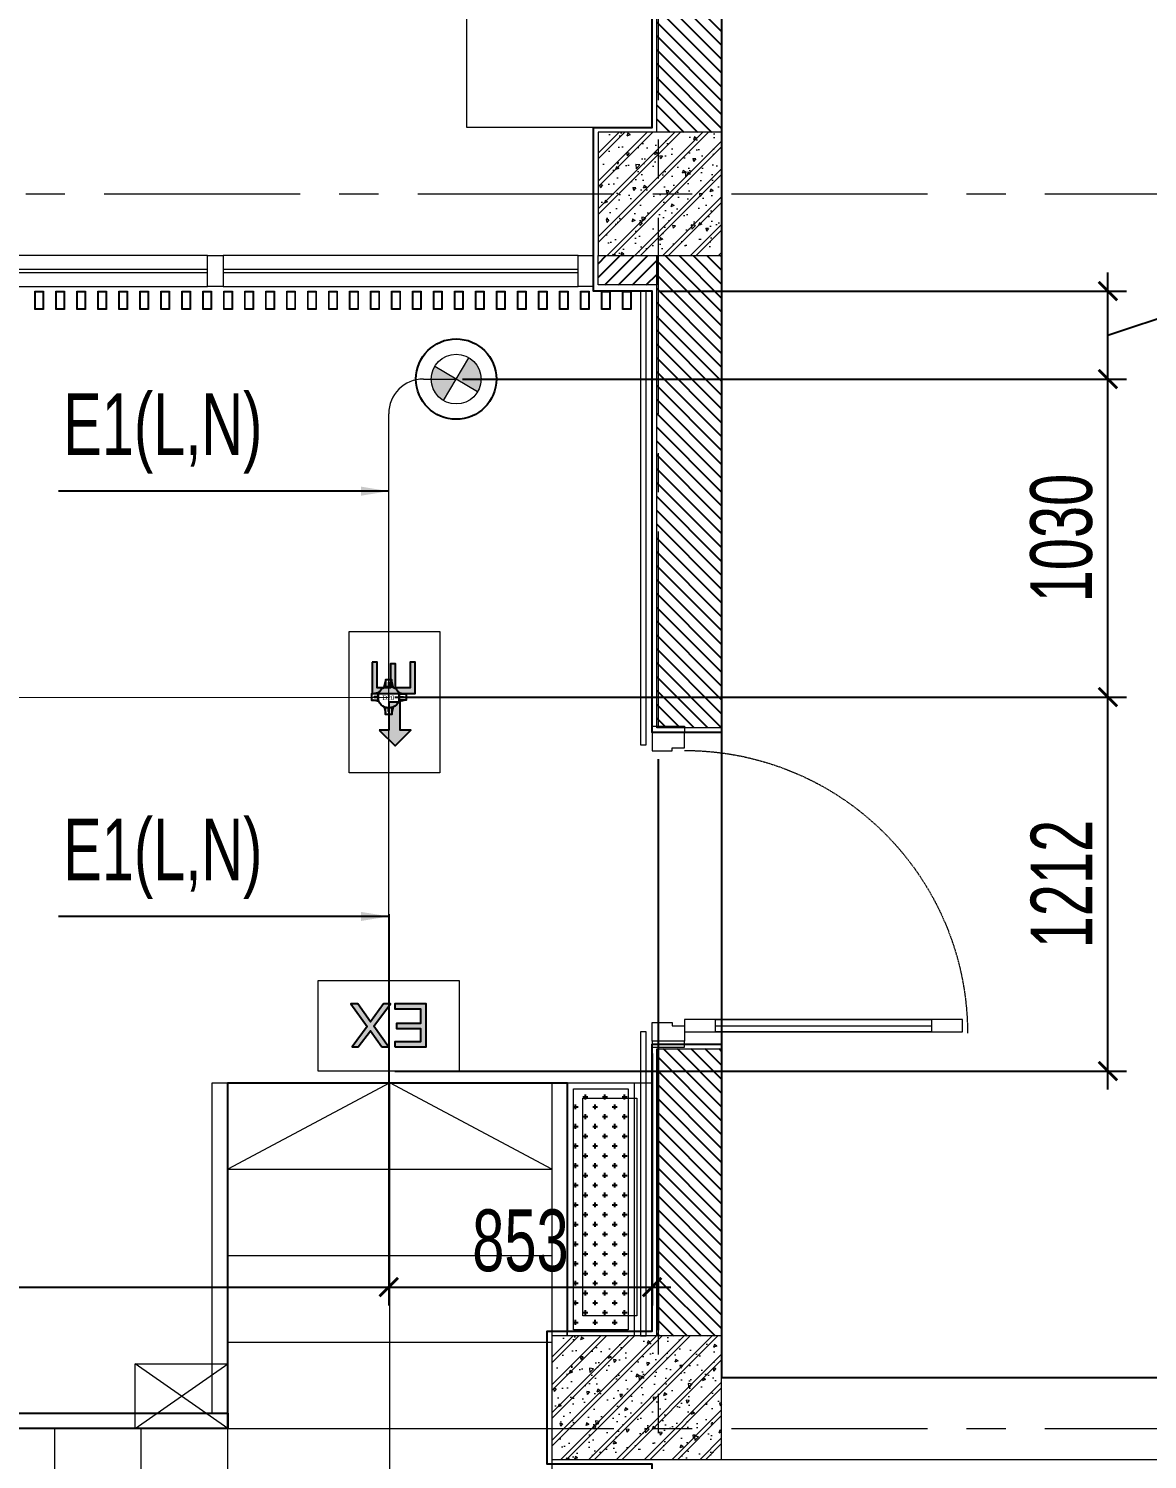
# Model space of a CAD drawing. Header units: millimetres. Extents: x -343543 to 400519, y -115663 to 104219.
# Drawn here: x -151973 to -148349, y -44100 to -39465 of the extents above; entities that cross this region are included whole.
import ezdxf
from ezdxf.xclip import XClip

# ---------------------------------------------------------------- set-up
doc = ezdxf.new("R2010")
doc.units = ezdxf.units.MM
doc.header["$XCLIPFRAME"] = 0
doc.linetypes.add('XREF MAT BANG TUONG XAY$0$01.Xref _MB T2-Mai$0$$0$HIDDEN', pattern=[9.524999999999999, 6.35, -3.175])
doc.linetypes.add('XREF MAT BANG TUONG XAY$0$CENTER', pattern=[50.800000000000004, 31.75, -6.35, 6.35, -6.35])
doc.layers.get('0').update_dxf_attribs({"color": 231, "lineweight": 0})
doc.layers.get('DefPoints').update_dxf_attribs({"color": 191})
for name, color, linetype, lineweight in [('1-INNO-E-Emergency', 1, 'EME', 5), ('A-PATT', 252, 'Continuous', 9), ('A-SYMBOLS', 10, 'Continuous', 13), ('E-EX', 3, 'Continuous', 25), ('kata_dim', 231, 'Continuous', 0), ('SME-E-COND-LTG', 51, 'Continuous', 18), ('SME-E-LTG-DIM', 55, 'Continuous', 18), ('SME-E-LTG-TEXT', 53, 'Continuous', 18), ('TEXT DIEN', 3, 'Continuous', 18), ('XREF MAT BANG TUONG XAY$0$$0$A-FINE', 8, 'Continuous', 25), ('XREF MAT BANG TUONG XAY$0$01.Xref _MB T1$0$A-WALL-INT', 8, 'Continuous', 9), ('XREF MAT BANG TUONG XAY$0$01.Xref _MB T2-Mai$0$$0$A-DOOR', 8, 'Continuous', 9), ('XREF MAT BANG TUONG XAY$0$01.Xref _MB T2-Mai$0$$0$A-FNSH', 8, 'Continuous', 9), ('XREF MAT BANG TUONG XAY$0$01.Xref _MB T2-Mai$0$$0$A-FURN', 8, 'Continuous', 5), ('XREF MAT BANG TUONG XAY$0$01.Xref _MB T2-Mai$0$$0$A-HIDD-LO', 8, 'XREF MAT BANG TUONG XAY$0$01.Xref _MB T2-Mai$0$$0$HIDDEN', 9), ('XREF MAT BANG TUONG XAY$0$01.Xref _MB T2-Mai$0$$0$A-TEXT', 8, 'Continuous', 25), ('XREF MAT BANG TUONG XAY$0$01.Xref _MB T2-Mai$0$A-FURN', 8, 'Continuous', 5), ('XREF MAT BANG TUONG XAY$0$01.Xref _MB T2-Mai$0$A-SYMBOLS', 8, 'Continuous', 13), ('XREF MAT BANG TUONG XAY$0$A-FINE', 8, 'Continuous', 25), ('XREF MAT BANG TUONG XAY$0$A-GRID', 8, 'XREF MAT BANG TUONG XAY$0$CENTER', 15), ('XREF MAT BANG TUONG XAY$0$A-WALL-INT', 8, 'Continuous', 9), ('XREF MAT BANG TUONG XAY$0$xref_IKIGAI_Cot$0$A-FNSH', 8, 'Continuous', 9), ('XREF MAT BANG TUONG XAY$0$xref_IKIGAI_Cot$0$A-PATT', 8, 'Continuous', 5)]:
    doc.layers.add(name, color=color, linetype=linetype, lineweight=lineweight)
for name, color, linetype in [('XREF MAT BANG TUONG XAY$0$A-FNSH', 8, 'Continuous'), ('XREF MAT BANG TUONG XAY$0$A-FURN', 8, 'Continuous'), ('XREF MAT BANG TUONG XAY$0$A-PATT', 8, 'Continuous'), ('ống ghen', 6, 'Continuous')]:
    doc.layers.add(name, color=color, linetype=linetype)
doc.styles.add('ROMANS1', font='vntimeh.shx', dxfattribs={"width": 0.8, "bigfont": 'bigfont.shx'})
doc.styles.add('ROMANSssss', font='vntimeh.shx', dxfattribs={"width": 0.7})
doc.styles.add('SM-DIMTEXT', font='SME.shx', dxfattribs={"width": 0.7})
doc.styles.add('SME-TEXT', font='sme.shx', dxfattribs={"width": 0.7})
doc.linetypes.add('EME', pattern='A,2463.214661,-165.6529,["E",ROMANSssss,S=300,R=360,X=0,Y=-153.361507],-321.423057,2528.257516', length=5478.548134000001)
doc.dimstyles.new('SDIM-100', dxfattribs={"dimscale": 100, "dimtxt": 2, "dimasz": 0.6, "dimexe": 0.6, "dimexo": 0.2, "dimgap": 0.5, "dimtad": 1, "dimdec": 0, "dimzin": 12, "dimtxsty": 'SM-DIMTEXT', "dimblk": 'ARCHTICK', "dimblk1": 'ARCHTICK', "dimblk2": 'ARCHTICK', "dimcen": 0.12, "dimdle": 0.6, "dimclrd": 7, "dimclre": 8, "dimadec": 0, "dimazin": 3, "dimtfac": 2, "dimtix": 1, "dimtmove": 1, "dimatfit": 3, "dimfxl": 1, "dimtzin": 0, "dimarcsym": 1})
doc.dimstyles.new('SDIM-150', dxfattribs={"dimscale": 150, "dimtxt": 1.8, "dimasz": 0.6, "dimexe": 0.6, "dimexo": 0.2, "dimgap": 0.5, "dimtad": 1, "dimdec": 0, "dimzin": 12, "dimtxsty": 'SM-DIMTEXT', "dimblk": 'ARCHTICK', "dimcen": 0.12, "dimdle": 0.6, "dimclrd": 7, "dimclre": 8, "dimadec": 0, "dimazin": 3, "dimtfac": 2, "dimtdec": 0, "dimtix": 1, "dimtmove": 1, "dimatfit": 3, "dimfxl": 1, "dimtzin": 0, "dimarcsym": 1})

# ---------------------------------------------------------------- blocks, each defined once
blk = doc.blocks.new('XREF MAT BANG TUONG XAY$0$xref_IKIGAI_Cot')
at = {"layer": 'XREF MAT BANG TUONG XAY$0$xref_IKIGAI_Cot$0$A-PATT'}
h = blk.add_hatch(dxfattribs=at)
h.set_pattern_fill('BT-01', color=8, scale=15, angle=180, pattern_type=2)
h.set_pattern_definition([(230, (31425.00140155945, -39979.99999982782), (-107.589027390113, 9.412820247389279), [11.25, -123.75]), (175, (31425.00140155945, -39979.99999982782), (20.81270004194999, -112.8288200550018), [9, -99]), (280.4514, (31416.03564955945, -39979.21559882782), (-86.77640725710324, -103.415931309143), [9.5610285, -105.1713168]), (226.1842, (31425.00140155945, -40009.99999982782), (-160.0861572938467, 24.82785214935273), [16.875, -185.625]), (276.6356, (31411.66088980945, -40007.93100377782), (-140.1994058323055, -146.1176806350662), [14.3415432, -157.75695]), (171.1842, (31425.00140155945, -40009.99999982782), (-140.1992917700441, -146.1177901387987), [13.5, -148.5]), (201, (31410.00140155945, -40002.49999982782), (-89.53605781776923, 60.39283359980084), [11.25, -123.75]), (146, (31410.00140155945, -40002.49999982782), (-36.49729978823727, -108.772506757028), [8.999999999999998, -98.99999999999999]), (251.4514, (31402.54006660945, -39997.46725892782), (-126.0333942872235, -48.37957450649284), [9.5610285, -105.1713168]), (217.5, (31425.00140155945, -39979.99999982782), (-1.823978297593607, -49.93407807469672), [0, -97.8, 0, -100.5, 0, -99.375]), (187.5, (31425.00140155945, -39979.99999982782), (-39.4604306163223, -59.16175678235403), [0, -57.29999999999999, 0, -95.54999999999998, 0, -37.87499999999999]), (147.4999999999999, (31458.45140155945, -39979.99999982782), (-80.07336542586135, 3.383230760156973), [0, -37.5, 0, -117, 0, -155.25]), (137.5, (31473.45140155945, -39979.99999982782), (-87.47792540135794, -15.01574734984765), [0, -48.75, 0, -77.69999999999999, 0, -110.25]), (225, (31425.00140155945, -39979.99999982782), (45.0780573006424, -45.07805730064241), []), (225, (31425.00140155945, -39998.37499982782), (45.0780573006424, -45.07805730064241), [])])
h.paths.add_polyline_path([(31605.00140155945, -39799.99999982782), (31205.00140155945, -39799.99999982782), (31205.00140155945, -40199.99999982782), (31605.00140155945, -40199.99999982782)])
h = blk.add_hatch(dxfattribs=at)
h.set_pattern_fill('BT-01', color=8, scale=15, angle=180, pattern_type=2)
h.set_pattern_definition([(230, (31275.00141281844, -43880.0000021401), (-107.589027390113, 9.412820247389279), [11.25, -123.75]), (175, (31275.00141281844, -43880.0000021401), (20.81270004194999, -112.8288200550018), [9, -99]), (280.4514, (31266.03566081844, -43879.2156011401), (-86.77640725710324, -103.415931309143), [9.5610285, -105.1713168]), (226.1842, (31275.00141281844, -43910.0000021401), (-160.0861572938467, 24.82785214935273), [16.875, -185.625]), (276.6356, (31261.66090106844, -43907.9310060901), (-140.1994058323055, -146.1176806350662), [14.3415432, -157.75695]), (171.1842, (31275.00141281844, -43910.0000021401), (-140.1992917700441, -146.1177901387987), [13.5, -148.5]), (201, (31260.00141281844, -43902.5000021401), (-89.53605781776923, 60.39283359980084), [11.25, -123.75]), (146, (31260.00141281844, -43902.5000021401), (-36.49729978823727, -108.772506757028), [8.999999999999998, -98.99999999999999]), (251.4514, (31252.54007786844, -43897.4672612401), (-126.0333942872235, -48.37957450649284), [9.5610285, -105.1713168]), (217.5, (31275.00141281844, -43880.0000021401), (-1.823978297593607, -49.93407807469672), [0, -97.8, 0, -100.5, 0, -99.375]), (187.5, (31275.00141281844, -43880.0000021401), (-39.4604306163223, -59.16175678235403), [0, -57.29999999999999, 0, -95.54999999999998, 0, -37.87499999999999]), (147.4999999999999, (31308.45141281844, -43880.0000021401), (-80.07336542586135, 3.383230760156973), [0, -37.5, 0, -117, 0, -155.25]), (137.5, (31323.45141281844, -43880.0000021401), (-87.47792540135794, -15.01574734984765), [0, -48.75, 0, -77.69999999999999, 0, -110.25]), (225, (31275.00141281844, -43880.0000021401), (45.0780573006424, -45.07805730064241), []), (225, (31275.00141281844, -43898.3750021401), (45.0780573006424, -45.07805730064241), [])])
h.paths.add_polyline_path([(31605.00141281844, -43700.0000021401), (31055.00141281844, -43700.0000021401), (31055.00141281844, -44100.0000021401), (31605.00141281844, -44100.0000021401)])
at = {"layer": 'XREF MAT BANG TUONG XAY$0$A-GRID', "color": 8, "ltscale": 20}
for points in [[(31399.99999999998, -53920.67197442497), (31399.99999999998, -27075.5645158748)], [(-2907.525181142613, -40000), (42750.0013740146, -40000)], [(-2907.525181142613, -44000), (42750.0013740146, -44000)]]:
    blk.add_lwpolyline(points, dxfattribs=at)
at = {"layer": 'XREF MAT BANG TUONG XAY$0$xref_IKIGAI_Cot$0$A-FNSH', "color": 8}
for p, q in [((30005.00141281844, -44000.00010076491), (29705.00141281844, -43790.00010076491)), ((29705.00141281844, -44000.00010076491), (30005.00141281844, -43790.00010076491))]:
    blk.add_line(p, q, dxfattribs=at)
for points in [[(31605.00140155945, -39799.99999982782), (31205.00140155945, -39799.99999982782), (31205.00140155945, -40199.99999982782), (31605.00140155945, -40199.99999982782)], [(30005.00141281844, -44000.00010076491), (29705.00141281844, -44000.00010076491), (29705.00141281844, -43790.00010076491), (30005.00141281844, -43790.00010076491)]]:
    blk.add_lwpolyline(points, close=True, dxfattribs=at)
at = {"layer": 'XREF MAT BANG TUONG XAY$0$xref_IKIGAI_Cot$0$A-FNSH', "color": 8, "elevation": 2.819613635020082e-10}
blk.add_lwpolyline([(31605.00141281844, -43700.0000021401), (31055.00141281844, -43700.0000021401), (31055.00141281844, -44100.0000021401), (31605.00141281844, -44100.0000021401)], close=True, dxfattribs=at)
blk = doc.blocks.new('XREF MAT BANG TUONG XAY$0$01.Xref _MB T2-Mai$0$thang bo T2')
at = {"layer": 'XREF MAT BANG TUONG XAY$0$01.Xref _MB T2-Mai$0$A-FURN', "color": 8}
for p, q in [((1049.999617617141, 1219.999926021075), (-50.00000306394941, 1219.999926021075)), ((-50.00000306394941, 1219.999926021075), (-50.00000100457692, 400)), ((-3.063949407078326e-06, 1219.999458736696), (2.385859261266887e-06, -950.0005645014826)), ((1050.000002260364, 1219.999499695878), (1050.000002260364, 99.9994996958776)), ((1050.000002260364, 939.9994996958776), (-2.360669896006584e-06, 939.9994996958776)), ((1050.000002260364, 659.9994996958776), (2.260363544337451e-06, 659.9994996958776)), ((1050.000002260364, 379.9994996958776), (2.260363544337451e-06, 379.9994996958776)), ((1050.000002260364, 99.9994996958776), (2.260363544337451e-06, 99.9994996958776))]:
    blk.add_line(p, q, dxfattribs=at)
at = {"layer": 'XREF MAT BANG TUONG XAY$0$01.Xref _MB T2-Mai$0$A-FURN', "color": 8, "elevation": -3.92686548939536e-10}
for points in [[(1050.000002260291, -900.000552014295), (1050.000002260291, 99.99944798570505)], [(5250.000002260291, -900.000552014295), (5250.000002260291, 99.99944798570505), (1050.000002260291, 99.99944798570505)], [(1330.000002260291, -900.000552014295), (1330.000002260291, 99.99944798570505)], [(1610.000002260291, -900.000552014295), (1610.000002260291, 99.99944798570505)]]:
    blk.add_lwpolyline(points, dxfattribs=at)
at = {"layer": 'XREF MAT BANG TUONG XAY$0$01.Xref _MB T2-Mai$0$A-SYMBOLS', "color": 8, "ltscale": 500}
for points, elevation in [([(-2.360669896006584e-06, 939.9994996958776), (525.000002260349, 1219.999926021075), (1050.000002260364, 939.9994996958776)], -2.188071040305039e-10), ([(5250.000002260291, -400.000552014295), (525.000002260349, -400.000552014295), (525.000002260349, 1219.999926021075)], -3.92686548939536e-10)]:
    blk.add_lwpolyline(points, dxfattribs=dict(at, elevation=elevation))
blk = doc.blocks.new('*U159')
at = {"color": 8}
blk.add_line((-70.00000000000068, -99.99999999999956), (-70.00000000000819, -800.0000001660585), dxfattribs=at)
for points in [[(-1020.000000166058, 105.0000002780025), (-960.0000001660583, 105.0000002780022), (-960.0000001660587, 40.00000000000881), (-970.0000001660587, 40.00000000000886), (-970.000000166059, 8.919129299178178e-12), (-1020.000000166059, 9.19486963903455e-12)], [(-19.99999999999932, 105.0000002779934), (-79.99999999999909, 105.0000002779937), (-79.99999999999977, 40.0000000000005), (-69.99999999999977, 40.00000000000043), (-70, 4.315112108875664e-13), (-20, 1.273491616007914e-13)], [(-50, 2.899511945715738e-13), (-50.00000000000909, -900.0000001660585), (-90.0000000000091, -900.0000001660585), (-90, 5.304386630579539e-13)], [(-50.00000000000045, -99.99999999999969), (-90.00000000000068, -99.99999999999952), (-90.00000000000819, -800.0000001660585), (-50.00000000000819, -800.0000001660585)]]:
    blk.add_lwpolyline(points, close=True, dxfattribs=at)
at = {"layer": 'XREF MAT BANG TUONG XAY$0$01.Xref _MB T2-Mai$0$$0$A-FNSH', "color": 8}
for points in [[(-1020.000000166058, 105.0000002780025), (-1040.000000166058, 105.0000002780026), (-1040.000000166059, 9.293797091204938e-12), (-1020.000000166059, 9.19486963903455e-12)], [(-19.99999999999932, 105.0000002779934), (6.821210263296962e-13, 105.0000002779933), (0, 0), (-20, 1.273491616007914e-13)]]:
    blk.add_lwpolyline(points, close=True, dxfattribs=at)
at = {"layer": 'XREF MAT BANG TUONG XAY$0$01.Xref _MB T2-Mai$0$$0$A-HIDD-LO', "color": 8, "ltscale": 0.3}
blk.add_arc((-45.0000000041516, 2.510084768343182e-13), 916.6666668188878, 179.9999999999994, 270, dxfattribs=at)
blk = doc.blocks.new('XREF MAT BANG TUONG XAY$0$nnrgnbnnrg')
at = {"layer": 'XREF MAT BANG TUONG XAY$0$01.Xref _MB T2-Mai$0$$0$A-DOOR', "color": 8}
for points in [[(-5635.827589266024, -189.999999827829), (-5585.827589266024, -189.999999827829), (-5585.827589266024, -89.99999982782901), (-5635.827589266024, -89.99999982782901)], [(-5585.827589266024, -89.99999982782901), (-4435.827589266024, -89.99999982782901), (-4435.827589266024, -189.999999827829), (-5585.827589266024, -189.999999827829)], [(-4435.827589266024, -189.999999827829), (-4385.827589266024, -189.999999827829), (-4385.827589266024, -89.99999982782901), (-4435.827589266024, -89.99999982782901)], [(-4385.827589266024, -89.99999982782901), (-3235.827589266024, -89.99999982782901), (-3235.827589266024, -189.999999827829), (-4385.827589266024, -189.999999827829)], [(-5585.827589266024, -134.999999827829), (-4435.827589266024, -134.999999827829), (-4435.827589266024, -144.999999827829), (-5585.827589266024, -144.999999827829)], [(-4385.827589266024, -134.999999827829), (-3235.827589266024, -134.999999827829), (-3235.827589266024, -144.999999827829), (-4385.827589266024, -144.999999827829)]]:
    blk.add_lwpolyline(points, close=True, dxfattribs=at)
blk = doc.blocks.new('XREF MAT BANG TUONG XAY$0$nnnbvnfg')
at = {"layer": 'XREF MAT BANG TUONG XAY$0$01.Xref _MB T1$0$A-WALL-INT', "color": 8}
for points in [[(-14, -30), (14, -30), (14, 30), (-14, 30)], [(-12, -28), (12, -28), (12, 28), (-12, 28)]]:
    blk.add_lwpolyline(points, close=True, dxfattribs=at)
blk = doc.blocks.new('XREF MAT BANG TUONG XAY$0$nnnngf')
at = {"layer": 'XREF MAT BANG TUONG XAY$0$01.Xref _MB T1$0$A-WALL-INT', "color": 8}
for points in [[(-72.5021859338558, 1420.000418771473), (-90.5021859338558, 1420.000418771473), (-90.5021859341723, -49.99996548594208), (-72.5021859341723, -49.99996548594208)], [(-72.49999511547139, -979.9997063299743), (-90.49999511547139, -979.9997063299743), (-90.4999951157879, -1964.999583983117), (-72.4999951157879, -1964.999583983117)]]:
    blk.add_lwpolyline(points, close=True, dxfattribs=at)
blk = doc.blocks.new('*U251')
at = {"layer": 'XREF MAT BANG TUONG XAY$0$A-PATT'}
h = blk.add_hatch(dxfattribs=at)
h.set_pattern_fill('ANSI31', color=8, scale=10)
h.set_pattern_definition([(45, (36976.78975976033, -11293.56439682681), (-22.45064030267288, 22.45064030267288), [])])
h.paths.add_polyline_path([(-38.69831128977239, 47.5), (1491.301810518271, 47.5), (1491.301810518271, -162.5), (-38.69831128977239, -162.5)])
at = {"layer": 'XREF MAT BANG TUONG XAY$0$A-WALL-INT', "color": 8}
blk.add_lwpolyline([(-38.69831128977239, 47.5), (1491.301810518271, 47.5), (1491.301810518271, -162.5), (-38.69831128977239, -162.5)], close=True, dxfattribs=at)
blk = doc.blocks.new('*U252')
at = {"layer": 'XREF MAT BANG TUONG XAY$0$A-PATT'}
h = blk.add_hatch(dxfattribs=at)
h.set_pattern_fill('ANSI31', color=8, scale=10)
h.set_pattern_definition([(45, (39546.78963778011, -11293.56439682681), (-22.45064030267288, 22.45064030267288), [])])
h.paths.add_polyline_path([(-38.69831128977239, 47.5), (4061.301688538049, 47.5), (4061.301688538049, -162.5), (-38.69831128977239, -162.5)])
at = {"layer": 'XREF MAT BANG TUONG XAY$0$A-WALL-INT', "color": 8}
blk.add_lwpolyline([(-38.69831128977239, 47.5), (4061.301688538049, 47.5), (4061.301688538049, -162.5), (-38.69831128977239, -162.5)], close=True, dxfattribs=at)
blk = doc.blocks.new('*U256')
at = {"layer": 'XREF MAT BANG TUONG XAY$0$A-PATT'}
h = blk.add_hatch(dxfattribs=at)
h.set_pattern_fill('ANSI31', color=8, scale=10)
h.set_pattern_definition([(45, (36376.78950572913, -11293.56439682681), (-22.45064030267288, 22.45064030267288), [])])
h.paths.add_polyline_path([(-38.69831128977239, 47.5), (891.301556487073, 47.5), (891.301556487073, -162.5), (-38.69831128977239, -162.5)])
at = {"layer": 'XREF MAT BANG TUONG XAY$0$A-WALL-INT', "color": 8}
blk.add_lwpolyline([(-38.69831128977239, 47.5), (891.301556487073, 47.5), (891.301556487073, -162.5), (-38.69831128977239, -162.5)], close=True, dxfattribs=at)
blk = doc.blocks.new('*U260')
at = {"layer": 'XREF MAT BANG TUONG XAY$0$A-PATT'}
h = blk.add_hatch(dxfattribs=at)
h.set_pattern_fill('ANSI31', color=8, scale=10)
h.set_pattern_definition([(45, (35636.77109900754, -11178.56439682681), (-22.45064030267288, 22.45064030267288), [])])
h.paths.add_polyline_path([(-38.69831128977239, 47.5), (151.2831497654788, 47.5), (151.2831497654788, -47.5), (-38.69831128977239, -47.5)])
at = {"layer": 'XREF MAT BANG TUONG XAY$0$A-WALL-INT', "color": 8}
blk.add_lwpolyline([(-38.69831128977239, 47.5), (151.2831497654788, 47.5), (151.2831497654788, -47.5), (-38.69831128977239, -47.5)], close=True, dxfattribs=at)
blk = doc.blocks.new('XREF MAT BANG TUONG XAY$0$NNNN')
at = {"layer": 'XREF MAT BANG TUONG XAY$0$A-FURN', "color": 8, "xscale": -1}
for name, p, rotation in [('*U252', (162.5012265083078, 7596.426826735304), 270), ('*U251', (162.5012265083042, 5666.42670492726), 270), ('*U260', (248.6996499838169, 7110.228515445531), 180), ('*U256', (162.4939065321068, 3696.426824423026), 270)]:
    blk.add_blockref(name, p, dxfattribs=dict(at, rotation=rotation))
blk = doc.blocks.new('XREF MAT BANG NOI THAT')
at = {"color": 8}
blk.add_lwpolyline([(31379.96961029562, -39785.00000791132), (30779.96961029562, -39785.00000791132), (30779.96961029562, -37785.00000791132), (31379.96961029562, -37785.00000791132)], close=True, dxfattribs=at)
blk = doc.blocks.new('01.Xref _MB T1')
at = {"layer": 'XREF MAT BANG TUONG XAY$0$A-FURN'}
h = blk.add_hatch(dxfattribs=at)
h.set_pattern_fill('CROSS', color=8, scale=5)
h.set_pattern_definition([(0, (0, 0), (31.75, 31.75), [15.875, -47.625]), (90, (7.9375, -7.9375), (-31.75, 31.75), [15.875, -47.625])])
h.paths.add_polyline_path([(31124.9902282918, -42900.00001809567), (31301.9717941401, -42900.00007022776), (31301.9717941401, -43680.00012407803), (31124.9902282918, -43680.00007194594)])
at = {"color": 8}
for p, q in [((31604.99199778069, -42770.00014514713), (31604.99084613405, -41730.00014498008)), ((31604.98318222164, -43579.99993796366), (31604.98386592855, -42539.99993779781))]:
    blk.add_line(p, q, dxfattribs=at)
at = {"layer": 'XREF MAT BANG TUONG XAY$0$$0$A-FINE', "color": 8, "elevation": -2.932210918976478e-10}
blk.add_lwpolyline([(23943.99202252619, -43990.3656428094), (30004.99213964556, -44000.00001075099), (30004.99252102384, -42880.00007611902), (31104.99054271558, -42880.00007611902), (31104.99213968323, -43685.00003011007)], dxfattribs=at)
at = {"layer": 'XREF MAT BANG TUONG XAY$0$01.Xref _MB T2-Mai$0$$0$A-FNSH', "color": 8}
for points in [[(31604.98414634779, -44099.99765926621), (37100.00312522466, -44099.99752791682), (37100.01097698038, -33499.99620228875), (31490.01170890409, -33499.99620415812)], [(31604.98414629196, -43834.99765926621), (36835.00312522466, -43834.99752797266), (36835.01097698038, -33764.9962023691), (31490.01170898444, -33764.99620415812)]]:
    blk.add_lwpolyline(points, dxfattribs=at)
at = {"layer": 'XREF MAT BANG TUONG XAY$0$01.Xref _MB T2-Mai$0$$0$A-FURN', "color": 8}
blk.add_lwpolyline([(30004.99213638062, -43950.00055415439), (29954.99213432124, -43950.00055415439), (29954.99213432125, -42880.00007611902), (30004.99213638062, -42880.00007611902)], close=True, dxfattribs=at)
at = {"layer": 'XREF MAT BANG TUONG XAY$0$01.Xref _MB T2-Mai$0$$0$A-TEXT', "color": 8}
blk.add_line((31400.24670138549, -43681.45862886828), (31400.24670114758, -41831.45870575448), dxfattribs=at)
at = {"layer": 'XREF MAT BANG TUONG XAY$0$01.Xref _MB T2-Mai$0$A-FURN', "color": 8, "elevation": -3.009366601623549e-10}
for points in [[(31104.9902282918, -42880.00001220442), (31321.9717941401, -42880.000076119), (31321.9717941401, -43700.00012996928), (31104.9902282918, -43700.0000660547)], [(31104.99054271558, -42880.00007611902), (31379.9717985629, -42880.00007611559), (31379.97180372841, -43685.00007745495), (31104.99054788109, -43685.00007745838)], [(31124.9902282918, -42900.00001809567), (31301.9717941401, -42900.00007022776), (31301.9717941401, -43680.00012407803), (31124.9902282918, -43680.00007194594)], [(31154.99054303642, -42930.0000761184), (31329.97179888374, -42930.00007611622), (31329.97180340757, -43635.00007745557), (31154.99054756025, -43635.00007745776)]]:
    blk.add_lwpolyline(points, close=True, dxfattribs=at)
at = {"layer": 'XREF MAT BANG TUONG XAY$0$A-FINE', "color": 8}
blk.add_lwpolyline([(36835.01095464861, -33793.63705128468), (31604.99213964556, -33793.63705128468), (31604.98422825678, -43834.99759361943), (36835.00304325984, -43834.99759361943)], close=True, dxfattribs=at)
at = {"layer": 'XREF MAT BANG TUONG XAY$0$A-FNSH', "color": 8}
for points in [[(31604.97181495409, -41745.00014494042), (31379.97179834096, -41745.00039413723), (31379.97179777695, -40315.0000101324), (31189.99021507309, -40315.00001013179), (31189.99021563711, -39785.00000791132), (31379.98019130998, -39785.00004169786), (31379.98091509144, -35715.00001075099), (31189.99022509416, -35715.00001075099), (31189.99022509417, -35285.00001075099), (31379.98014891004, -35285.00001075099), (31379.96932598679, -30914.9994888842), (31289.99245832638, -30914.9991808176), (31289.98296226177, -30824.99967373877), (25501.66726153954, -30824.99963923325), (25501.67699221773, -30504.99946538501)], [(31604.96985366289, -48714.99992025318), (31379.9725645674, -48714.99979930629), (31379.97256389822, -44115.00001285342), (31039.99022625754, -44115.00001199957), (31039.99022625753, -43685.0000077256), (31379.97179847257, -43685.0001248038), (31379.97179868526, -42755.00013523795), (31604.97295990118, -42755.00028315607)]]:
    blk.add_lwpolyline(points, dxfattribs=at)
at = {"layer": 'XREF MAT BANG TUONG XAY$0$A-FURN', "color": 8, "elevation": -2.932210918976478e-10}
blk.add_lwpolyline([(23934.99202252619, -43950.00055415439), (30004.99213638069, -43950.00055415439), (30004.99213638069, -44000.00055415439), (23943.99202252619, -44000.00055415439), (23943.99202252619, -43950.00055415439)], dxfattribs=at)
at = {"color": 8}
ref = blk.add_blockref('XREF MAT BANG TUONG XAY$0$xref_IKIGAI_Cot', (-0.009273172880057245, -1.07509913505055e-05), dxfattribs=at)
XClip(ref).set_block_clipping_path([(-5181.149416777484, -58156.12518449636), (44638.32758750307, -24933.26505126614)])
at = {"layer": 'XREF MAT BANG TUONG XAY$0$01.Xref _MB T2-Mai$0$$0$A-DOOR', "color": 8, "extrusion": (-1.423519046342826e-14, -2.819433481905707e-13, -1), "zscale": -1, "rotation": 270.0000376668472}
blk.add_blockref('*U159', (-31484.97111923595, -42765.00046333118, 1.160911285538504e-08), dxfattribs=at)
at = {"layer": 'XREF MAT BANG TUONG XAY$0$01.Xref _MB T2-Mai$0$A-SYMBOLS', "color": 8, "xscale": -1}
blk.add_blockref('XREF MAT BANG TUONG XAY$0$01.Xref _MB T2-Mai$0$thang bo T2', (31054.99213864098, -44100.0000021401), dxfattribs=at)
at = {"layer": 'XREF MAT BANG TUONG XAY$0$A-FURN', "color": 8, "xscale": -1}
for name, p in [('XREF MAT BANG TUONG XAY$0$NNNN', (31604.98349100647, -47357.72852602434)), ('XREF MAT BANG TUONG XAY$0$nnrgnbnnrg', (25554.16453912034, -40110.00001078803)), ('XREF MAT BANG TUONG XAY$0$nnnbvnfg', (29393.97180254187, -40345.00001057881)), ('XREF MAT BANG TUONG XAY$0$nnnbvnfg', (29461.97180254187, -40345.00001057881)), ('XREF MAT BANG TUONG XAY$0$nnnbvnfg', (29529.97180254187, -40345.00001057881)), ('XREF MAT BANG TUONG XAY$0$nnnbvnfg', (29597.97180254187, -40345.00001057881)), ('XREF MAT BANG TUONG XAY$0$nnnbvnfg', (29665.97180254187, -40345.00001057881)), ('XREF MAT BANG TUONG XAY$0$nnnbvnfg', (29733.97180254187, -40345.00001057881)), ('XREF MAT BANG TUONG XAY$0$nnnbvnfg', (29801.97180254187, -40345.00001057881)), ('XREF MAT BANG TUONG XAY$0$nnnbvnfg', (29869.97180254187, -40345.00001057881)), ('XREF MAT BANG TUONG XAY$0$nnnbvnfg', (29937.97180254187, -40345.00001057881)), ('XREF MAT BANG TUONG XAY$0$nnnbvnfg', (30005.97180254187, -40345.00001057881)), ('XREF MAT BANG TUONG XAY$0$nnnbvnfg', (30073.97180254187, -40345.00001057881)), ('XREF MAT BANG TUONG XAY$0$nnnbvnfg', (30141.97180254187, -40345.00001057881)), ('XREF MAT BANG TUONG XAY$0$nnnbvnfg', (30209.97180254187, -40345.00001057881)), ('XREF MAT BANG TUONG XAY$0$nnnbvnfg', (30277.97180254187, -40345.00001057881)), ('XREF MAT BANG TUONG XAY$0$nnnbvnfg', (30345.97180254187, -40345.00001057881)), ('XREF MAT BANG TUONG XAY$0$nnnbvnfg', (30413.97180254187, -40345.00001057881)), ('XREF MAT BANG TUONG XAY$0$nnnbvnfg', (30481.97180254187, -40345.00001057881)), ('XREF MAT BANG TUONG XAY$0$nnnbvnfg', (30549.97180254187, -40345.00001057881)), ('XREF MAT BANG TUONG XAY$0$nnnbvnfg', (30617.97180254187, -40345.00001057881)), ('XREF MAT BANG TUONG XAY$0$nnnbvnfg', (30685.97180254187, -40345.00001057881)), ('XREF MAT BANG TUONG XAY$0$nnnbvnfg', (30753.97180254187, -40345.00001057881)), ('XREF MAT BANG TUONG XAY$0$nnnbvnfg', (30821.97180254187, -40345.00001057881)), ('XREF MAT BANG TUONG XAY$0$nnnbvnfg', (30889.97180254187, -40345.00001057881)), ('XREF MAT BANG TUONG XAY$0$nnnbvnfg', (30957.97180254187, -40345.00001057881)), ('XREF MAT BANG TUONG XAY$0$nnnbvnfg', (31025.97180254187, -40345.00001057881)), ('XREF MAT BANG TUONG XAY$0$nnnbvnfg', (31093.97180254187, -40345.00001057881)), ('XREF MAT BANG TUONG XAY$0$nnnbvnfg', (31161.97180254187, -40345.00001057881)), ('XREF MAT BANG TUONG XAY$0$nnnbvnfg', (31229.97180254187, -40345.00001057881)), ('XREF MAT BANG TUONG XAY$0$nnnbvnfg', (31297.97180254187, -40345.00001057881))]:
    blk.add_blockref(name, p, dxfattribs=at)
at = {"layer": 'XREF MAT BANG TUONG XAY$0$A-FURN', "color": 8}
blk.add_blockref('XREF MAT BANG TUONG XAY$0$nnnngf', (31432.47179622977, -41735.0004286513), dxfattribs=at)
at = {"layer": 'A-PATT', "color": 8}
blk.add_blockref('XREF MAT BANG NOI THAT', (0, 0), dxfattribs=at)
blk = doc.blocks.new('Den downligh su co')
at = {"layer": '1-INNO-E-Emergency'}
h = blk.add_hatch(color=1, dxfattribs=at)
h.dxf.hatch_style = 1
h.paths.add_polyline_path([(-51.26524163608701, 51.2652416361384), (0, 6.048139766789973e-11), (51.26524163605427, 51.2652416359947, 0.4142135623730951)])
h.paths.add_polyline_path([(0, 6.048139766789973e-11), (-51.26524163597423, -51.2652416358892, 0.4142135623730951), (51.26524163595604, -51.26524163603472)])
at = {"layer": '1-INNO-E-Emergency', "color": 1}
for points in [[(-51.26524163608701, 51.2652416361384), (51.26524163595604, -51.26524163603472)], [(-51.26524163597423, -51.2652416358892), (51.26524163605427, 51.2652416359947)]]:
    blk.add_lwpolyline(points, dxfattribs=at)
blk.add_circle((0, 6.048139766789973e-11), 72.50000000000001, dxfattribs=at)
at = {"layer": 'DefPoints', "ltscale": 5}
blk.add_circle((-1.818989403545856e-11, -1.227817847393453e-11), 117.174504947074, dxfattribs=at)
blk = doc.blocks.new('KH VIDIFI NHA XE_dwg_KH VIDIFI NHA XE_dwg_INNO_E_ĐÈN_EXIT THOÁT HIỂM1 - ELC_EmergencyExit-1904534-MẶT BẰNG ĐÈN EXIT_ SỰ CỐ TẦNG HẦM-2156726-DANH MỤC KÝ HIỆU SỬ DỤNG TRONG BẢN VẼ-2855094-KÍ HIỆU BẢN VẼ')
h = blk.add_hatch(color=256)
h.paths.add_polyline_path([(-75.0828018267388, 122.4647679806454), (-0.8938346137321789, 122.4647679806454), (-0.8938346137376358, 110.3506811714032), (-61.50604102338475, 110.3506811714032), (-61.50604102338475, 78.8347905197006), (-4.750729468415738, 78.83479051967441), (-4.750729468415738, 66.90504660067381), (-61.55055499322916, 66.90504660069126), (-61.5505549932499, 31.82803836123494), (-0.8938346137321789, 31.82803836123494), (-0.8938346137321789, 19.80926650252368), (-75.0828018267388, 19.80926650252368)], flags=0)
h.paths.add_polyline_path([(30.44400015858191, 122.4647679806454), (57.30498810860845, 84.10330158068098), (86.09258426815539, 122.3057319911022), (100.8495890451479, 122.3057319911022), (65.09337473229134, 73.92249936619481), (103.7643737604081, 19.78950301649748), (87.01056859349482, 19.78950301649748), (56.76870579526549, 62.97935909194929), (25.93886155636974, 19.80926650252368), (9.598364174844392, 19.80926650252368), (49.33373048672401, 73.3544921614317), (14.2638895655411, 122.4647679806454)], flags=0)
at = {"lineweight": 15, "flags": 128}
blk.add_lwpolyline([(181.7415535546679, 180.0874999999622), (181.7415535546679, -35.91250000004656), (-154.2584464453321, -35.91250000004656), (-154.2584464453321, 180.0874999999622)], close=True, dxfattribs=at)
at = {"flags": 128}
for points in [[(-0.8938346138937048, 122.4647679802351), (-75.08280182690142, 122.4647679802351), (-75.08280182690142, 19.80926650211332), (-0.8938346138937048, 19.80926650211332), (-0.8938346138937048, 31.82803836081585), (-61.55055499340269, 31.82803836081585), (-61.55055499340269, 66.90504660028091), (-4.75072946858163, 66.90504660028091), (-4.75072946858163, 78.83479051929025), (-61.50604102355501, 78.83479051929025), (-61.50604102355501, 110.3506811709929), (-0.8938346138937048, 110.3506811709929)], [(30.44400015842147, 122.4647679802351), (14.26388956537958, 122.4647679802351), (49.33373048656358, 73.35449216104753), (9.59836417468614, 19.80926650211332), (25.93886155621039, 19.80926650211332), (56.76870579509741, 62.9793590915564), (87.01056859332238, 19.78950301610458), (103.76437376024, 19.78950301610458), (65.09337473212217, 73.92249936581065), (100.8495890449787, 122.3057319907006), (86.0925842679906, 122.3057319907006), (57.30498810844474, 84.1033015802881)]]:
    blk.add_lwpolyline(points, close=True, dxfattribs=at)
blk = doc.blocks.new('ĐÈN EXIT CHỈ HƯỚNG')
at = {"lineweight": 9}
h = blk.add_hatch(color=256, dxfattribs=at)
h.paths.add_polyline_path([(-17.85752142011006, -64.77139409304982), (78.32317535956281, -64.7713940929134), (78.32317535956281, -49.06634583673076), (-0.2562208072286012, -49.06634583673076), (-0.2562208072286012, -8.208244741890667), (73.32298667291252, -8.208244741890667), (73.32298667291252, 7.257816124663805), (-0.3139299895628938, 7.257816124663805), (-0.3139299895628938, 52.73265180657836), (78.32317535956463, 52.73265180657836), (78.32317535956463, 68.31413103752311), (-17.85752142025012, 68.31413103752311)])
h.paths.add_polyline_path([(-130.4791671877356, -43.07454820467137), (-130.5614100984294, -12.84783131063159), (-44.64380355062895, -12.84783131063159), (-44.64380355062895, 21.70467367458878), (-130.5614100984294, 21.70467367458878), (-130.5614100984294, 55.15167619593376), (-179.6334008433869, 6.079685450975376)])
blk.add_line((-44.64380355062895, 21.70467367458878), (-44.64380355062895, -12.84783131063159))
at = {"lineweight": 15, "flags": 128}
blk.add_lwpolyline([(173.1561964493703, -135.5858645323169), (173.1561964493721, 144.4427068962759), (-262.4438035506291, 144.4427068962759), (-262.44380355063, -135.5858645323151)], close=True, dxfattribs=at)
at = {"flags": 128}
for points in [[(-130.5614100984294, -42.99230529397937), (-179.6334008433869, 6.079685450975376), (-130.5614100984294, 55.15167619593376), (-130.5614100984294, 21.70467367458878), (-44.64380355062895, 21.70467367458878), (-44.64380355062895, -12.84783131063159), (-130.5614100984294, -12.84783131063159)], [(78.32317535942457, -64.77139409235315), (-17.85752142025012, -64.77139409235315), (-17.85752142025012, 68.31413103808154), (78.32317535942457, 68.31413103808154), (78.32317535942457, 52.73265180699855), (-0.3139299897029559, 52.73265180699855), (-0.3139299897029559, 7.257816125224053), (73.32298667277428, 7.257816125224053), (73.32298667277428, -8.208244741330418), (-0.2562208073668444, -8.208244741330418), (-0.2562208073668444, -49.06634583617051), (78.32317535942457, -49.06634583617051)]]:
    blk.add_lwpolyline(points, close=True, dxfattribs=at)
blk = doc.blocks.new('c4-d20')
at = {"layer": 'ống ghen', "ltscale": 30}
for points in [[(5338959.808252452, -3869205.402258944), (5338964.571570721, -3869187.136222356)], [(5338989.334888991, -3869205.402258944), (5338984.571570721, -3869187.136222356)], [(5338942.837607332, -3869222.377160262), (5338924.571570744, -3869227.140478531)], [(5338942.837607332, -3869251.903796801), (5338924.571570744, -3869247.140478531)], [(5339006.305534113, -3869222.377160262), (5339024.571570701, -3869227.140478531)], [(5339006.305534113, -3869251.903796801), (5339024.571570701, -3869247.140478531)], [(5338959.808252452, -3869268.878698119), (5338964.571570721, -3869287.144734707)], [(5338989.334888991, -3869268.878698119), (5338984.571570721, -3869287.144734707)]]:
    blk.add_lwpolyline(points, dxfattribs=at)
for points in [[(5338984.571570721, -3869203.59520269), (5338984.571570721, -3869181.136222356), (5338964.571570721, -3869181.136222356), (5338964.571570721, -3869203.59520269)], [(5338975.117387231, -3869202.140478549), (5338975.117387231, -3869190.069948201), (5338974.025754213, -3869190.069948201), (5338974.025754213, -3869202.140478549)], [(5338941.030551078, -3869227.140478531), (5338918.571570744, -3869227.140478531), (5338918.571570744, -3869247.140478531), (5338941.030551078, -3869247.140478531)], [(5338939.575826936, -3869236.59466202), (5338927.505296589, -3869236.59466202), (5338927.505296589, -3869237.686295039), (5338939.575826936, -3869237.686295039)], [(5339008.112590367, -3869227.140478531), (5339030.571570701, -3869227.140478531), (5339030.571570701, -3869247.140478531), (5339008.112590367, -3869247.140478531)], [(5339009.567314508, -3869236.59466202), (5339021.637844856, -3869236.59466202), (5339021.637844856, -3869237.686295039), (5339009.567314508, -3869237.686295039)], [(5338984.571570721, -3869270.685754373), (5338984.571570721, -3869293.144734707), (5338964.571570721, -3869293.144734707), (5338964.571570721, -3869270.685754373)], [(5338975.117387231, -3869272.140478514), (5338975.117387231, -3869284.211008862), (5338974.025754213, -3869284.211008862), (5338974.025754213, -3869272.140478514)]]:
    blk.add_lwpolyline(points, close=True, dxfattribs=at)
blk.add_circle((5338974.571570722, -3869237.140478531), 34.99999998276881, dxfattribs=at)
at = {"layer": 'TEXT DIEN', "ltscale": 30, "style": 'ROMANS1'}
blk.add_text('D20', height=15, dxfattribs=at).set_placement((5338953.363317306, -3869246.782292242))
blk = doc.blocks.new('_ArchTick')
at = {"color": 0, "linetype": 'ByBlock', "const_width": 0.15}
blk.add_lwpolyline([(-0.5, -0.5), (0.5, 0.5)], dxfattribs=at)
blk = doc.blocks.new('*D369')
at = {"layer": 'DefPoints', "color": 0, "linetype": 'Continuous', "ltscale": 1000, "transparency": 16777216}
for p in [(-157477.7965061441, -41635.55391922593), (-150806.5623350983, -42313.95976979568), (-150806.5623350983, -43541.75481262876)]:
    blk.add_point(p, dxfattribs=at)
at = {"layer": 'kata_dim', "color": 8, "linetype": 'Continuous', "lineweight": -2, "ltscale": 1000, "transparency": 16777216}
for p, q in [((-157477.7965061441, -41655.55391922593), (-157477.7965061441, -43601.75481262876)), ((-150806.5623350983, -42333.95976979568), (-150806.5623350983, -43601.75481262876))]:
    blk.add_line(p, q, dxfattribs=at)
at = {"layer": 'kata_dim', "color": 7, "linetype": 'Continuous', "lineweight": -2, "ltscale": 1000, "transparency": 16777216}
blk.add_line((-157537.7965061441, -43541.75481262876), (-150746.5623350983, -43541.75481262876), dxfattribs=at)
at = {"layer": 'kata_dim', "color": 7, "linetype": 'Continuous', "lineweight": -2, "ltscale": 1000, "transparency": 16777216, "xscale": 60, "yscale": 60, "zscale": 60, "rotation": 180}
blk.add_blockref('_ArchTick', (-157477.7965061441, -43541.75481262876), dxfattribs=at)
at = {"layer": 'kata_dim', "color": 7, "linetype": 'Continuous', "lineweight": -2, "ltscale": 1000, "transparency": 16777216, "xscale": 60, "yscale": 60, "zscale": 60}
blk.add_blockref('_ArchTick', (-150806.5623350983, -43541.75481262876), dxfattribs=at)
at = {"layer": 'kata_dim', "color": 0, "linetype": 'Continuous', "ltscale": 1000, "transparency": 16777216, "insert": (-154142.1794206212, -43391.75481262876), "char_height": 200, "attachment_point": 5, "style": 'SM-DIMTEXT'}
blk.add_mtext('6671', dxfattribs=at)
blk = doc.blocks.new('*D370')
at = {"layer": 'DefPoints', "color": 0, "linetype": 'Continuous', "ltscale": 1000, "transparency": 16777216}
for p in [(-150806.5623350983, -42313.95976979568), (-149953.10368808, -42765.0003943035), (-149953.10368808, -43541.75481262876)]:
    blk.add_point(p, dxfattribs=at)
at = {"layer": 'kata_dim', "color": 8, "linetype": 'Continuous', "lineweight": -2, "ltscale": 1000, "transparency": 16777216}
for p, q in [((-150806.5623350983, -42333.95976979568), (-150806.5623350983, -43601.75481262876)), ((-149953.10368808, -42785.0003943035), (-149953.10368808, -43601.75481262876))]:
    blk.add_line(p, q, dxfattribs=at)
at = {"layer": 'kata_dim', "color": 7, "linetype": 'Continuous', "lineweight": -2, "ltscale": 1000, "transparency": 16777216}
blk.add_line((-150866.5623350983, -43541.75481262876), (-149893.10368808, -43541.75481262876), dxfattribs=at)
at = {"layer": 'kata_dim', "color": 7, "linetype": 'Continuous', "lineweight": -2, "ltscale": 1000, "transparency": 16777216, "xscale": 60, "yscale": 60, "zscale": 60, "rotation": 180}
blk.add_blockref('_ArchTick', (-150806.5623350983, -43541.75481262876), dxfattribs=at)
at = {"layer": 'kata_dim', "color": 7, "linetype": 'Continuous', "lineweight": -2, "ltscale": 1000, "transparency": 16777216, "xscale": 60, "yscale": 60, "zscale": 60}
blk.add_blockref('_ArchTick', (-149953.10368808, -43541.75481262876), dxfattribs=at)
at = {"layer": 'kata_dim', "color": 0, "linetype": 'Continuous', "ltscale": 1000, "transparency": 16777216, "insert": (-150379.8330115891, -43391.75481262876), "char_height": 200, "attachment_point": 5, "style": 'SM-DIMTEXT'}
blk.add_mtext('853', dxfattribs=at)
blk = doc.blocks.new('*D371')
at = {"layer": 'DefPoints', "color": 0, "linetype": 'Continuous', "ltscale": 1000, "transparency": 16777216}
for p in [(-150806.5623350984, -41630.30264794022), (-148476.9476221717, -41630.30264794022), (-150806.5623350984, -42842.20919176402)]:
    blk.add_point(p, dxfattribs=at)
at = {"layer": 'kata_dim', "color": 7, "linetype": 'Continuous', "lineweight": -2, "ltscale": 1000, "transparency": 16777216}
blk.add_line((-148476.9476221717, -42902.20919176402), (-148476.9476221717, -41570.30264794022), dxfattribs=at)
at = {"layer": 'kata_dim', "color": 8, "linetype": 'Continuous', "lineweight": -2, "ltscale": 1000, "transparency": 16777216}
for p, q in [((-150786.5623350984, -41630.30264794022), (-148416.9476221717, -41630.30264794022)), ((-150786.5623350984, -42842.20919176402), (-148416.9476221717, -42842.20919176402))]:
    blk.add_line(p, q, dxfattribs=at)
at = {"layer": 'kata_dim', "color": 7, "linetype": 'Continuous', "lineweight": -2, "ltscale": 1000, "transparency": 16777216, "xscale": 60, "yscale": 60, "zscale": 60}
for p, rotation in [((-148476.9476221717, -41630.30264794022), 90), ((-148476.9476221717, -42842.20919176402), 270)]:
    blk.add_blockref('_ArchTick', p, dxfattribs=dict(at, rotation=rotation))
at = {"layer": 'kata_dim', "color": 0, "linetype": 'Continuous', "ltscale": 1000, "transparency": 16777216, "insert": (-148626.9476221716, -42236.25591985207), "char_height": 200, "attachment_point": 5, "rotation": 90, "style": 'SM-DIMTEXT'}
blk.add_mtext('1212', dxfattribs=at)
blk = doc.blocks.new('*D372')
at = {"layer": 'DefPoints', "color": 0, "linetype": 'Continuous', "ltscale": 1000, "transparency": 16777216}
for p in [(-150588.0831907488, -40600.1134979481), (-148476.9476221717, -40600.1134979481), (-150806.5623350984, -41630.30264794022)]:
    blk.add_point(p, dxfattribs=at)
at = {"layer": 'kata_dim', "color": 7, "linetype": 'Continuous', "lineweight": -2, "ltscale": 1000, "transparency": 16777216}
blk.add_line((-148476.9476221717, -41690.30264794022), (-148476.9476221717, -40540.1134979481), dxfattribs=at)
at = {"layer": 'kata_dim', "color": 8, "linetype": 'Continuous', "lineweight": -2, "ltscale": 1000, "transparency": 16777216}
for p, q in [((-150568.0831907488, -40600.1134979481), (-148416.9476221717, -40600.1134979481)), ((-150786.5623350984, -41630.30264794022), (-148416.9476221717, -41630.30264794022))]:
    blk.add_line(p, q, dxfattribs=at)
at = {"layer": 'kata_dim', "color": 7, "linetype": 'Continuous', "lineweight": -2, "ltscale": 1000, "transparency": 16777216, "xscale": 60, "yscale": 60, "zscale": 60}
for p, rotation in [((-148476.9476221717, -40600.1134979481), 90), ((-148476.9476221717, -41630.30264794022), 270)]:
    blk.add_blockref('_ArchTick', p, dxfattribs=dict(at, rotation=rotation))
at = {"layer": 'kata_dim', "color": 0, "linetype": 'Continuous', "ltscale": 1000, "transparency": 16777216, "insert": (-148626.9476221717, -41115.20807294411), "char_height": 200, "attachment_point": 5, "rotation": 90, "style": 'SM-DIMTEXT'}
blk.add_mtext('1030', dxfattribs=at)
blk = doc.blocks.new('*D373')
at = {"layer": 'DefPoints', "color": 0, "linetype": 'Continuous', "ltscale": 1000, "transparency": 16777216}
for p in [(-149953.103688986, -40315.00001013238), (-148476.9476221718, -40315.00001013238), (-150588.0831907488, -40600.1134979481)]:
    blk.add_point(p, dxfattribs=at)
at = {"layer": 'kata_dim', "color": 7, "linetype": 'Continuous', "lineweight": -2, "ltscale": 1000, "transparency": 16777216}
for p, q in [((-147741.1662996439, -40214.77698077921), (-147741.1662996439, -39754.77698077921)), ((-148476.9476221718, -40457.55675404024), (-147741.1662996439, -40214.77698077921)), ((-148476.9476221718, -40660.1134979481), (-148476.9476221718, -40255.00001013238))]:
    blk.add_line(p, q, dxfattribs=at)
at = {"layer": 'kata_dim', "color": 8, "linetype": 'Continuous', "lineweight": -2, "ltscale": 1000, "transparency": 16777216}
for p, q in [((-149933.103688986, -40315.00001013238), (-148416.9476221718, -40315.00001013238)), ((-150568.0831907488, -40600.1134979481), (-148416.9476221718, -40600.1134979481))]:
    blk.add_line(p, q, dxfattribs=at)
at = {"layer": 'kata_dim', "color": 7, "linetype": 'Continuous', "lineweight": -2, "ltscale": 1000, "transparency": 16777216, "xscale": 60, "yscale": 60, "zscale": 60}
for p, rotation in [((-148476.9476221718, -40315.00001013238), 90), ((-148476.9476221718, -40600.1134979481), 270)]:
    blk.add_blockref('_ArchTick', p, dxfattribs=dict(at, rotation=rotation))
at = {"layer": 'kata_dim', "color": 0, "linetype": 'Continuous', "ltscale": 1000, "transparency": 16777216, "insert": (-147891.1662996439, -39984.77698077916), "char_height": 200, "attachment_point": 5, "rotation": 90, "style": 'SM-DIMTEXT'}
blk.add_mtext('285', dxfattribs=at)

msp = doc.modelspace()

# ---------------------------------------------------------------- block references
at = {"layer": 'A-SYMBOLS'}
msp.add_blockref('01.Xref _MB T1', (-181333.0754867629, 2.91038304567337e-11), dxfattribs=at)

# ---------------------------------------------------------------- next in the draw order: linework, layer by layer
at = {"layer": 'SME-E-COND-LTG', "color": 1, "linetype": 'Continuous', "ltscale": 1000}
for p, q in [((-150694.24972893, -40600.11349794808), (-150588.0831907488, -40600.11349794808)), ((-150806.5623350983, -42548.179191764), (-150806.5623350983, -40712.42610411641)), ((-171860.1713981302, -41646.87478475873), (-150806.5623350983, -41630.3026479402))]:
    msp.add_line(p, q, dxfattribs=at)
at = {"layer": 'SME-E-COND-LTG', "color": 6, "linetype": 'Continuous', "ltscale": 1000}
msp.add_arc((-150694.24972893, -40712.42610411641), 112.3126061683288, 90, 180, dxfattribs=at)

# ---------------------------------------------------------------- next in the draw order: block references
at = {"layer": '1-INNO-E-Emergency', "xscale": 1.112275862068966, "yscale": 1.112275862068966, "zscale": 1.112275862068966, "rotation": 104.2273817828765}
msp.add_blockref('Den downligh su co', (-150588.0831907487, -40600.113497948), dxfattribs=at)
at = {"layer": 'E-EX', "color": 3, "true_color": 0x00ff00, "xscale": -1.050000000000056, "yscale": 1.050000000000056, "zscale": 1.050000000000056, "rotation": 270.0000000000001}
msp.add_blockref('ĐÈN EXIT CHỈ HƯỚNG', (-150792.5064875631, -41599.99879103056), dxfattribs=at)
at = {"layer": 'E-EX', "extrusion": (0, 0, -1), "xscale": -1.36125, "yscale": 1.36125, "zscale": 1.36125, "rotation": 180}
msp.add_blockref('KH VIDIFI NHA XE_dwg_KH VIDIFI NHA XE_dwg_INNO_E_ĐÈN_EXIT THOÁT HIỂM1 - ELC_EmergencyExit-1904534-MẶT BẰNG ĐÈN EXIT_ SỰ CỐ TẦNG HẦM-2156726-DANH MỤC KÝ HIỆU SỬ DỤNG TRONG BẢN VẼ-2855094-KÍ HIỆU BẢN VẼ', (150787.8566453221, -42597.06508238906), dxfattribs=at)
at = {"layer": 'TEXT DIEN', "ltscale": 30}
msp.add_blockref('c4-d20', (-5489781.133905821, 3827606.837830591), dxfattribs=at)

# ---------------------------------------------------------------- next in the draw order: texts
at = {"layer": 'SME-E-LTG-TEXT', "style": 'SME-TEXT', "width": 0.7}
for p in [(-151860.8885580912, -40846.16711214862), (-151860.8885580912, -42223.88716795158)]:
    msp.add_text('E1(L,N)', height=200, dxfattribs=at).set_placement(p)

# ---------------------------------------------------------------- next in the draw order: dimensions: what is measured, and where the dimension line sits
at = {"layer": 'kata_dim', "linetype": 'Continuous', "ltscale": 1000}
dim = msp.add_linear_dim(base=(-148476.9476221718, -40315.00001013238), p1=(-150588.0831907488, -40600.11349794808), p2=(-149953.103688986, -40315.00001013237), angle=90, dimstyle='SDIM-100', dxfattribs=at)
dim.commit()
dim.dimension.update_dxf_attribs({"geometry": '*D373', "text_midpoint": (-147741.1662996439, -40164.77698077916), "dimtype": 160})
for base, p1, p2, picture, middle in [((-148476.9476221717, -40600.1134979481), (-150806.5623350983, -41630.3026479402), (-150588.0831907488, -40600.11349794808), '*D372', (-148626.9476221717, -41115.20807294411)), ((-148476.9476221717, -41630.30264794022), (-150806.5623350983, -42842.20919176401), (-150806.5623350983, -41630.3026479402), '*D371', (-148626.9476221716, -42236.25591985207))]:
    dim = msp.add_linear_dim(base=base, p1=p1, p2=p2, angle=90, dimstyle='SDIM-100', dxfattribs=at)
    dim.commit()
    dim.dimension.update_dxf_attribs({"geometry": picture, "text_midpoint": middle})
for base, p1, p2, picture, middle in [((-150806.5623350983, -43541.75481262876), (-157477.7965061441, -41635.55391922593), (-150806.5623350983, -42313.95976979568), '*D369', (-154142.1794206212, -43391.75481262876)), ((-149953.10368808, -43541.75481262876), (-150806.5623350983, -42313.95976979568), (-149953.10368808, -42765.0003943035), '*D370', (-150379.8330115891, -43391.75481262876))]:
    dim = msp.add_linear_dim(base=base, p1=p1, p2=p2, dimstyle='SDIM-100', dxfattribs=at)
    dim.commit()
    dim.dimension.update_dxf_attribs({"geometry": picture, "text_midpoint": middle})

# ---------------------------------------------------------------- next in the draw order: leaders
at = {"layer": 'SME-E-LTG-DIM', "linetype": 'Continuous', "ltscale": 1000}
for points in [[(-150806.5623350983, -40963.26648201587), (-151875.911653907, -40963.26648201587)], [(-150806.5623350983, -42340.98653781883), (-151875.911653907, -42340.98653781883)]]:
    msp.add_leader(points, dimstyle='SDIM-150', override={"dimgap": 0.5, "dimtad": 0}, dxfattribs=at)

doc.saveas('drawing.dxf')
